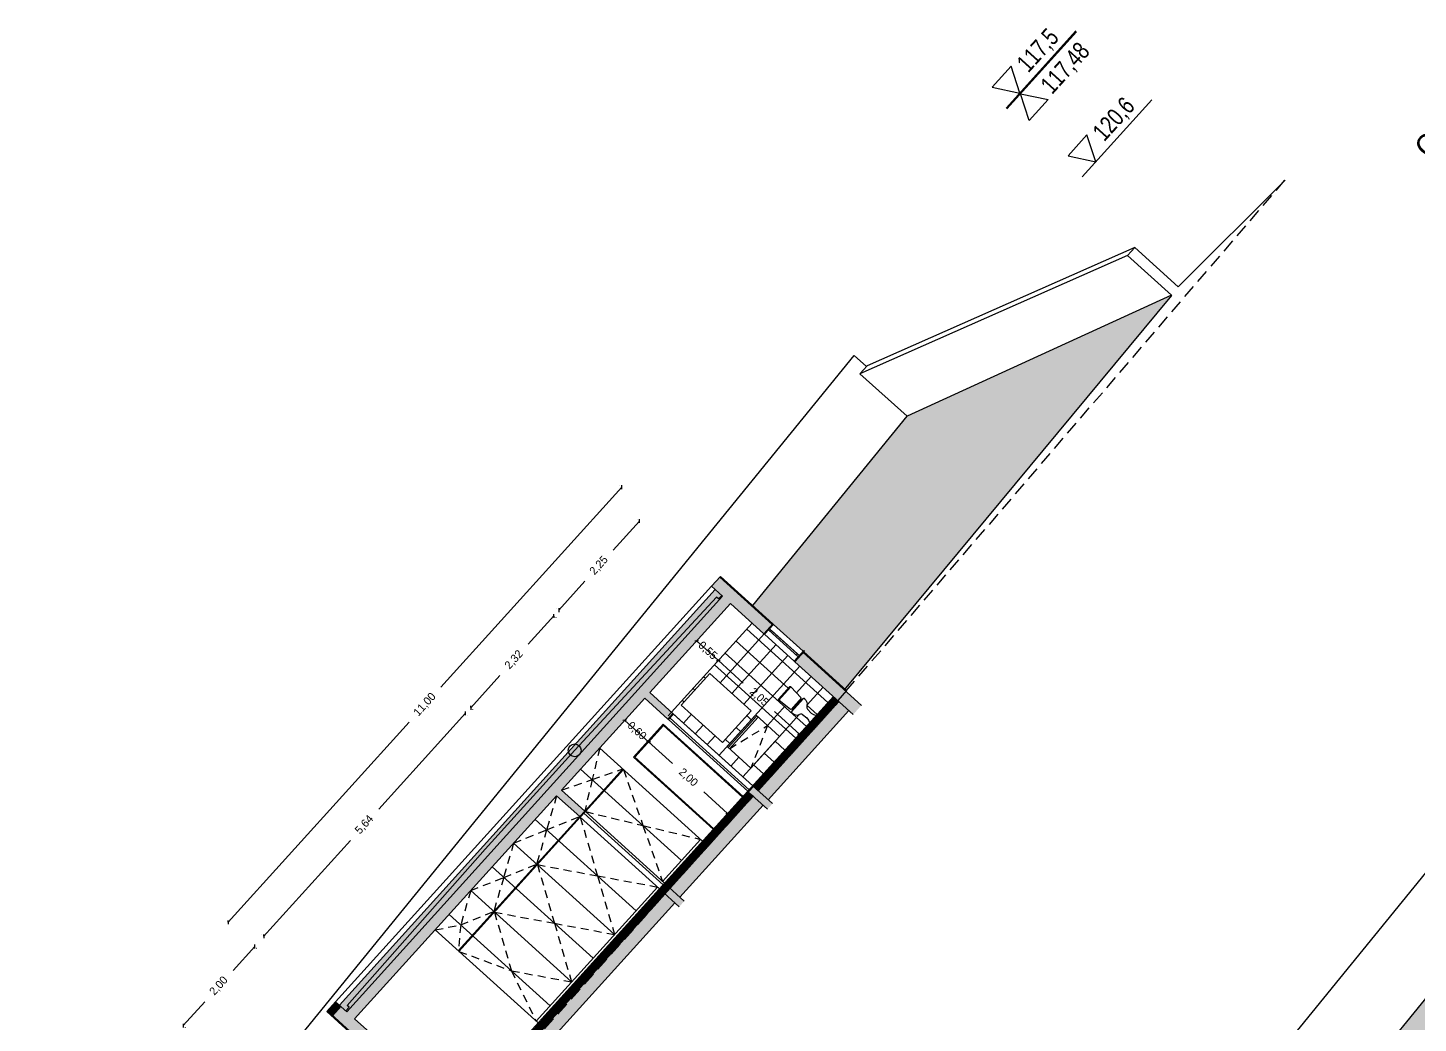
# Model space of a CAD drawing. Extents: x -196763 to -87623, y -65703 to -55832.
# Drawn here: x -87734.68 to -87708.63, y -65652.8 to -65634.15 of the extents above; entities that cross this region are included whole.
import ezdxf

# ---------------------------------------------------------------- set-up
doc = ezdxf.new("R2010")
doc.units = 0
doc.header["$MEASUREMENT"] = 0
doc.header["$PDMODE"] = 34
doc.header["$PDSIZE"] = 0.05
doc.linetypes.add('DASHED', pattern=[70, 50, -20])
doc.linetypes.add('HIDDEN', pattern=[0.375, 0.25, -0.125])
for name, color, linetype in [('0_PROP.aux', 6, 'Continuous'), ('0_PROP.aux.cotas', 30, 'Continuous'), ('0_pROP.aux.legenda', 7, 'Continuous'), ('0_PROP.corte', 10, 'Continuous'), ('0_PROP.corte.vaos', 160, 'Continuous'), ('0_PROP.mob', 19, 'Continuous'), ('0_PROP.trama', 251, 'Continuous'), ('0_PROP.vista1', 251, 'Continuous'), ('0_PROP.vista3', 254, 'Continuous'), ('0_PROP.vista4', 140, 'Continuous'), ('0_PROPfinal', 4, 'Continuous'), ('0_tramas piso0', 7, 'Continuous')]:
    doc.layers.add(name, color=color, linetype=linetype)
doc.styles.add('creativespace', font='GOTHIC.TTF')
doc.dimstyles.new('creativespace', dxfattribs={"dimtxt": 0.15, "dimasz": 0.05, "dimexe": 0.05, "dimexo": 0.05, "dimgap": 0.2, "dimtad": 0, "dimtoh": 1, "dimzin": 1, "dimtxsty": 'creativespace', "dimblk": 'OBLIQUE', "dimcen": 0, "dimclrd": 251, "dimclre": 256, "dimclrt": 30, "dimazin": 3, "dimtfac": 1, "dimtmove": 0, "dimatfit": 3, "dimldrblk": 'OBLIQUE', "dimfxl": 1, "dimlwd": -1, "dimlwe": -1, "dimarcsym": 0})

# ---------------------------------------------------------------- blocks, each defined once
blk = doc.blocks.new('_Oblique')
at = {"color": 0, "linetype": 'ByBlock', "lineweight": -2}
blk.add_line((-0.5, -0.5), (0.5, 0.5), dxfattribs=at)
blk = doc.blocks.new('*D186')
at = {"layer": '0_PROP.aux.cotas', "transparency": 16777216}
blk.add_line((-87723.586, -65642.72), (-87723.586, -65642.72), dxfattribs=at)
at = {"layer": '0_PROP.aux.cotas', "color": 251, "transparency": 16777216}
for p, q in [((-87723.549, -65642.754), (-87726.942, -65646.504)), ((-87730.929, -65650.909), (-87727.536, -65647.159))]:
    blk.add_line(p, q, dxfattribs=at)
at = {"layer": 'DEFPOINTS', "color": 0, "transparency": 16777216}
for p in [(-87723.549, -65642.754), (-87730.929, -65650.909), (-87730.929, -65650.909)]:
    blk.add_point(p, dxfattribs=at)
at = {"layer": '0_PROP.aux.cotas', "color": 251, "transparency": 16777216, "xscale": 0.05, "yscale": 0.05, "zscale": 0.05}
for p, rotation in [((-87723.549, -65642.754), 47.85695784791795), ((-87730.929, -65650.909), 227.856957847918)]:
    blk.add_blockref('_Oblique', p, dxfattribs=dict(at, rotation=rotation))
at = {"layer": '0_PROP.aux.cotas', "color": 30, "transparency": 16777216, "insert": (-87727.239, -65646.831), "char_height": 0.15, "attachment_point": 5, "rotation": 47.857, "style": 'creativespace'}
blk.add_mtext('11,00', dxfattribs=at)
blk = doc.blocks.new('*D187')
at = {"layer": '0_PROP.aux.cotas', "color": 251, "transparency": 16777216}
for p, q in [((-87724.823, -65645.167), (-87725.303, -65645.697)), ((-87726.383, -65646.89), (-87725.834, -65646.283))]:
    blk.add_line(p, q, dxfattribs=at)
at = {"layer": '0_PROP.aux.cotas', "transparency": 16777216}
for p, q in [((-87724.789, -65645.198), (-87724.786, -65645.2)), ((-87726.349, -65646.921), (-87726.346, -65646.924))]:
    blk.add_line(p, q, dxfattribs=at)
at = {"layer": 'DEFPOINTS', "color": 0, "transparency": 16777216}
for p in [(-87724.826, -65645.164), (-87724.823, -65645.167), (-87726.386, -65646.887)]:
    blk.add_point(p, dxfattribs=at)
at = {"layer": '0_PROP.aux.cotas', "color": 251, "transparency": 16777216, "xscale": 0.05, "yscale": 0.05, "zscale": 0.05}
for p, rotation in [((-87724.823, -65645.167), 47.85695784791795), ((-87726.383, -65646.89), 227.856957847918)]:
    blk.add_blockref('_Oblique', p, dxfattribs=dict(at, rotation=rotation))
at = {"layer": '0_PROP.aux.cotas', "color": 30, "transparency": 16777216, "insert": (-87725.568, -65645.99), "char_height": 0.15, "attachment_point": 5, "rotation": 47.857, "style": 'creativespace'}
blk.add_mtext('2,32', dxfattribs=at)
blk = doc.blocks.new('*D188')
at = {"layer": '0_PROP.aux.cotas', "color": 251, "transparency": 16777216}
for p, q in [((-87723.22, -65643.389), (-87723.711, -65643.932)), ((-87724.732, -65645.06), (-87724.241, -65644.517))]:
    blk.add_line(p, q, dxfattribs=at)
at = {"layer": '0_PROP.aux.cotas', "transparency": 16777216}
for p, q in [((-87723.257, -65643.355), (-87723.257, -65643.355)), ((-87724.769, -65645.027), (-87724.769, -65645.027))]:
    blk.add_line(p, q, dxfattribs=at)
at = {"layer": 'DEFPOINTS', "color": 0, "transparency": 16777216}
for p in [(-87723.22, -65643.389), (-87723.22, -65643.389), (-87724.732, -65645.06)]:
    blk.add_point(p, dxfattribs=at)
at = {"layer": '0_PROP.aux.cotas', "color": 251, "transparency": 16777216, "xscale": 0.05, "yscale": 0.05, "zscale": 0.05}
for p, rotation in [((-87723.22, -65643.389), 47.85695784791795), ((-87724.732, -65645.06), 227.856957847918)]:
    blk.add_blockref('_Oblique', p, dxfattribs=dict(at, rotation=rotation))
at = {"layer": '0_PROP.aux.cotas', "color": 30, "transparency": 16777216, "insert": (-87723.976, -65644.225), "char_height": 0.15, "attachment_point": 5, "rotation": 47.857, "style": 'creativespace'}
blk.add_mtext('2,25', dxfattribs=at)
blk = doc.blocks.new('*D189')
at = {"layer": '0_PROP.aux.cotas', "color": 251, "transparency": 16777216}
for p, q in [((-87726.48, -65646.991), (-87728.107, -65648.789)), ((-87730.264, -65651.173), (-87728.637, -65649.375))]:
    blk.add_line(p, q, dxfattribs=at)
at = {"layer": '0_PROP.aux.cotas', "transparency": 16777216}
for p, q in [((-87726.443, -65647.025), (-87726.443, -65647.025)), ((-87730.301, -65651.14), (-87730.301, -65651.14))]:
    blk.add_line(p, q, dxfattribs=at)
at = {"layer": 'DEFPOINTS', "color": 0, "transparency": 16777216}
for p in [(-87726.48, -65646.991), (-87730.264, -65651.173), (-87730.264, -65651.173)]:
    blk.add_point(p, dxfattribs=at)
at = {"layer": '0_PROP.aux.cotas', "color": 251, "transparency": 16777216, "xscale": 0.05, "yscale": 0.05, "zscale": 0.05}
for p, rotation in [((-87726.48, -65646.991), 47.85695784791795), ((-87730.264, -65651.173), 227.856957847918)]:
    blk.add_blockref('_Oblique', p, dxfattribs=dict(at, rotation=rotation))
at = {"layer": '0_PROP.aux.cotas', "color": 30, "transparency": 16777216, "insert": (-87728.372, -65649.082), "char_height": 0.15, "attachment_point": 5, "rotation": 47.857, "style": 'creativespace'}
blk.add_mtext('5,64', dxfattribs=at)
blk = doc.blocks.new('*D194')
at = {"layer": '0_PROP.aux.cotas', "color": 251, "transparency": 16777216}
for p, q in [((-87730.429, -65651.361), (-87730.834, -65651.81)), ((-87731.77, -65652.844), (-87731.366, -65652.397))]:
    blk.add_line(p, q, dxfattribs=at)
at = {"layer": '0_PROP.aux.cotas', "transparency": 16777216}
for p, q in [((-87730.395, -65651.392), (-87730.392, -65651.395)), ((-87731.736, -65652.875), (-87731.733, -65652.877))]:
    blk.add_line(p, q, dxfattribs=at)
at = {"layer": 'DEFPOINTS', "color": 0, "transparency": 16777216}
for p in [(-87730.432, -65651.359), (-87730.429, -65651.361), (-87731.773, -65652.841)]:
    blk.add_point(p, dxfattribs=at)
at = {"layer": '0_PROP.aux.cotas', "color": 251, "transparency": 16777216, "xscale": 0.05, "yscale": 0.05, "zscale": 0.05}
for p, rotation in [((-87730.429, -65651.361), 47.85695784791795), ((-87731.77, -65652.844), 227.856957847918)]:
    blk.add_blockref('_Oblique', p, dxfattribs=dict(at, rotation=rotation))
at = {"layer": '0_PROP.aux.cotas', "color": 30, "transparency": 16777216, "insert": (-87731.1, -65652.103), "char_height": 0.15, "attachment_point": 5, "rotation": 47.857, "style": 'creativespace'}
blk.add_mtext('2,00', dxfattribs=at)
blk = doc.blocks.new('*D195')
at = {"layer": '0_PROP.aux.cotas', "color": 251, "transparency": 16777216}
for p, q in [((-87723.05, -65647.527), (-87722.602, -65647.932)), ((-87721.567, -65648.869), (-87722.015, -65648.463))]:
    blk.add_line(p, q, dxfattribs=at)
at = {"layer": 'DEFPOINTS', "color": 0, "transparency": 16777216}
for p in [(-87723.05, -65647.527), (-87723.05, -65647.527), (-87721.567, -65648.869)]:
    blk.add_point(p, dxfattribs=at)
at = {"layer": '0_PROP.aux.cotas', "color": 251, "transparency": 16777216, "xscale": 0.05, "yscale": 0.05, "zscale": 0.05}
for p, rotation in [((-87723.05, -65647.527), 137.856957847918), ((-87721.567, -65648.869), 317.856957847918)]:
    blk.add_blockref('_Oblique', p, dxfattribs=dict(at, rotation=rotation))
at = {"layer": '0_PROP.aux.cotas', "color": 30, "transparency": 16777216, "insert": (-87722.309, -65648.198), "char_height": 0.15, "attachment_point": 5, "rotation": 317.857, "style": 'creativespace'}
blk.add_mtext('2,00', dxfattribs=at)
blk = doc.blocks.new('*D196')
at = {"layer": '0_PROP.aux.cotas', "color": 251, "transparency": 16777216}
blk.add_line((-87723.05, -65647.527), (-87723.495, -65647.124), dxfattribs=at)
at = {"layer": 'DEFPOINTS', "color": 0, "transparency": 16777216}
for p in [(-87723.495, -65647.124), (-87723.495, -65647.124), (-87723.05, -65647.527)]:
    blk.add_point(p, dxfattribs=at)
at = {"layer": '0_PROP.aux.cotas', "color": 251, "transparency": 16777216, "xscale": 0.05, "yscale": 0.05, "zscale": 0.05}
for p, rotation in [((-87723.495, -65647.124), 137.856957847918), ((-87723.05, -65647.527), 317.856957847918)]:
    blk.add_blockref('_Oblique', p, dxfattribs=dict(at, rotation=rotation))
at = {"layer": '0_PROP.aux.cotas', "color": 30, "transparency": 16777216, "insert": (-87723.272, -65647.325), "char_height": 0.15, "attachment_point": 5, "rotation": 317.857, "style": 'creativespace'}
blk.add_mtext('0,60', dxfattribs=at)
blk = doc.blocks.new('*D197')
at = {"layer": '0_PROP.aux.cotas', "color": 251, "transparency": 16777216}
for p, q in [((-87721.741, -65646.005), (-87721.274, -65646.428)), ((-87720.221, -65647.381), (-87720.688, -65646.958))]:
    blk.add_line(p, q, dxfattribs=at)
at = {"layer": 'DEFPOINTS', "color": 0, "transparency": 16777216}
for p in [(-87721.741, -65646.005), (-87721.741, -65646.005), (-87720.221, -65647.381)]:
    blk.add_point(p, dxfattribs=at)
at = {"layer": '0_PROP.aux.cotas', "color": 251, "transparency": 16777216, "xscale": 0.05, "yscale": 0.05, "zscale": 0.05}
for p, rotation in [((-87721.741, -65646.005), 137.856957847918), ((-87720.221, -65647.381), 317.856957847918)]:
    blk.add_blockref('_Oblique', p, dxfattribs=dict(at, rotation=rotation))
at = {"layer": '0_PROP.aux.cotas', "color": 30, "transparency": 16777216, "insert": (-87720.981, -65646.693), "char_height": 0.15, "attachment_point": 5, "rotation": 317.857, "style": 'creativespace'}
blk.add_mtext('2,05', dxfattribs=at)
blk = doc.blocks.new('*D198')
at = {"layer": '0_PROP.aux.cotas', "color": 251, "transparency": 16777216}
blk.add_line((-87721.741, -65646.005), (-87722.149, -65645.636), dxfattribs=at)
at = {"layer": 'DEFPOINTS', "color": 0, "transparency": 16777216}
for p in [(-87722.149, -65645.636), (-87722.149, -65645.636), (-87721.741, -65646.005)]:
    blk.add_point(p, dxfattribs=at)
at = {"layer": '0_PROP.aux.cotas', "color": 251, "transparency": 16777216, "xscale": 0.05, "yscale": 0.05, "zscale": 0.05}
for p, rotation in [((-87722.149, -65645.636), 137.856957847918), ((-87721.741, -65646.005), 317.856957847918)]:
    blk.add_blockref('_Oblique', p, dxfattribs=dict(at, rotation=rotation))
at = {"layer": '0_PROP.aux.cotas', "color": 30, "transparency": 16777216, "insert": (-87721.945, -65645.821), "char_height": 0.15, "attachment_point": 5, "rotation": 317.857, "style": 'creativespace'}
blk.add_mtext('0,55', dxfattribs=at)

msp = doc.modelspace()

# ---------------------------------------------------------------- hatches: boundary and pattern name
at = {"layer": '0_PROP.trama'}
h = msp.add_hatch(color=256, dxfattribs=at)
h.dxf.hatch_style = 1
h.paths.add_polyline_path([(-87721.715, -65644.441), (-87721.869, -65644.612), (-87721.661, -65644.8), (-87728.705, -65652.584), (-87728.806, -65652.493), (-87728.96, -65652.664), (-87728.427, -65653.146), (-87728.272, -65652.976), (-87728.557, -65652.718), (-87724.773, -65648.536), (-87724.34, -65648.928), (-87724.246, -65648.824), (-87724.679, -65648.432), (-87723.119, -65646.709), (-87722.686, -65647.101), (-87722.592, -65646.997), (-87723.025, -65646.605), (-87721.513, -65644.934), (-87720.887, -65645.5), (-87720.733, -65645.33)])
h.paths.add_polyline_path([(-87719.351, -65646.58), (-87719.505, -65646.751), (-87719.214, -65647.014), (-87719.06, -65646.843)])
h.paths.add_polyline_path([(-87720.152, -65645.855), (-87720.307, -65646.025), (-87719.505, -65646.751), (-87719.351, -65646.58)])
h.paths.add_polyline_path([(-87721.005, -65648.433), (-87721.099, -65648.537), (-87720.821, -65648.789), (-87720.727, -65648.685)])
h.paths.add_polyline_path([(-87721.083, -65648.363), (-87721.177, -65648.467), (-87721.099, -65648.537), (-87721.005, -65648.433)], flags=17)
h.paths.add_polyline_path([(-87722.462, -65650.438), (-87722.556, -65650.542), (-87722.474, -65650.616), (-87722.38, -65650.512)], flags=17)
h.paths.add_polyline_path([(-87722.646, -65650.271), (-87722.739, -65650.376), (-87722.556, -65650.542), (-87722.462, -65650.438)], flags=17)
h.paths.add_polyline_path([(-87726.495, -65654.584), (-87726.661, -65654.771), (-87726.426, -65654.983), (-87726.259, -65654.798)])
at = {"layer": '0_PROP.trama', "linetype": 'Continuous', "transparency": 33554661}
h = msp.add_hatch(dxfattribs=at)
h.set_pattern_fill('ANSI36', scale=0.15, angle=90)
h.set_pattern_definition([(92.856958, (-87993.432527, -65789.233582), (-0.0203621576, 0.0318371669), [0.046875, -0.009375, 0, -0.009375])])
h.paths.add_polyline_path([(-87721.775, -65644.817), (-87721.739, -65644.85), (-87721.679, -65644.784), (-87721.798, -65644.675), (-87724.482, -65647.641), (-87724.434, -65647.685)])
h.paths.add_polyline_path([(-87724.434, -65647.685), (-87724.482, -65647.641), (-87726.159, -65649.494), (-87726.111, -65649.538)])
h.paths.add_polyline_path([(-87726.111, -65649.538), (-87726.159, -65649.494), (-87728.843, -65652.46), (-87728.723, -65652.568), (-87728.663, -65652.501), (-87728.699, -65652.469)])
at = {"layer": '0_PROP.trama', "transparency": 33554541}
h = msp.add_hatch(color=256, dxfattribs=at)
h.dxf.hatch_style = 1
h.paths.add_polyline_path([(-87726.022, -65649.618), (-87726.111, -65649.538), (-87728.699, -65652.469), (-87728.663, -65652.501), (-87728.723, -65652.568), (-87728.705, -65652.584)])
h.paths.add_polyline_path([(-87724.345, -65647.765), (-87724.434, -65647.685), (-87726.111, -65649.538), (-87726.022, -65649.618)])
h.paths.add_polyline_path([(-87721.661, -65644.8), (-87721.679, -65644.784), (-87721.739, -65644.85), (-87721.775, -65644.817), (-87724.434, -65647.685), (-87724.345, -65647.765)])
h = msp.add_hatch(color=256, dxfattribs=at)
h.dxf.hatch_style = 1
h.paths.add_polyline_path([(-87719.481, -65646.772), (-87720.994, -65648.443), (-87720.808, -65648.611), (-87719.296, -65646.94)])
h.paths.add_polyline_path([(-87721.088, -65648.547), (-87722.535, -65650.147), (-87722.646, -65650.271), (-87722.462, -65650.438), (-87720.902, -65648.715)])
h.paths.add_polyline_path([(-87722.739, -65650.376), (-87726.495, -65654.584), (-87726.34, -65654.724), (-87722.556, -65650.542)])
h.paths.add_polyline_path([(-87722.739, -65650.376), (-87722.741, -65650.374), (-87726.526, -65654.557), (-87726.495, -65654.584)])
at = {"layer": '0_PROP.trama'}
h = msp.add_hatch(color=256, dxfattribs=at)
h.dxf.hatch_style = 1
h.paths.add_polyline_path([(-87722.736, -65650.19), (-87722.83, -65650.294), (-87722.741, -65650.374), (-87722.647, -65650.271)])
h = msp.add_hatch(color=256, dxfattribs=at)
h.dxf.hatch_style = 1
h.paths.add_polyline_path([(-87722.646, -65650.271), (-87722.647, -65650.271), (-87722.741, -65650.374), (-87722.739, -65650.376)])
h = msp.add_hatch(color=256, dxfattribs=at)
h.dxf.hatch_style = 1
h.paths.add_polyline_path([(-87728.913, -65652.396), (-87729.067, -65652.566), (-87728.96, -65652.664), (-87728.806, -65652.493)])
at = {"layer": '0_PROPfinal', "linetype": 'Continuous'}
h = msp.add_hatch(dxfattribs=at)
h.set_pattern_fill('ANSI32', scale=0.047)
h.set_pattern_definition([(2.856958, (-87993.432527, -65789.233582), (-0.0008784769, 0.0176030936), []), (2.856958, (-87993.426367, -65789.239156), (-0.0008784769, 0.0176030936), [])])
h.paths.add_polyline_path([(-87719.57, -65646.692), (-87721.083, -65648.363), (-87721.005, -65648.433), (-87719.505, -65646.751)])
h.paths.add_polyline_path([(-87721.177, -65648.467), (-87722.736, -65650.19), (-87722.647, -65650.271), (-87722.535, -65650.147), (-87721.099, -65648.537)])
h.paths.add_polyline_path([(-87721.099, -65648.537), (-87722.535, -65650.147), (-87721.088, -65648.547)])
h.paths.add_polyline_path([(-87719.505, -65646.751), (-87721.005, -65648.433), (-87720.994, -65648.443), (-87719.481, -65646.772)])
h = msp.add_hatch(dxfattribs=at)
h.set_pattern_fill('ANSI32', scale=0.047)
h.set_pattern_definition([(92.856958, (-87782.184158, -65667.41723), (-0.0176030936, -0.000878477), []), (92.856958, (-87782.178583, -65667.411069), (-0.0176030936, -0.000878477), [])])
h.paths.add_polyline_path([(-87723.092, -65650.584), (-87726.614, -65654.476), (-87726.526, -65654.557), (-87723.003, -65650.664)])
h.paths.add_polyline_path([(-87722.83, -65650.294), (-87723.092, -65650.584), (-87723.003, -65650.664), (-87722.741, -65650.374)])
at = {"layer": '0_tramas piso0', "transparency": 33554536}
h = msp.add_hatch(color=55, dxfattribs=at)
h.dxf.hatch_style = 1
h.paths.add_polyline_path([(-87718.204, -65641.427), (-87721.095, -65644.974), (-87720.719, -65645.315), (-87720.707, -65645.325), (-87720.151, -65645.829), (-87720.137, -65645.814), (-87720.125, -65645.825), (-87720.139, -65645.84), (-87719.365, -65646.54), (-87713.242, -65639.162), (-87713.248, -65639.157)])
h = msp.add_hatch(color=55, dxfattribs=at)
h.dxf.hatch_style = 1
h.paths.add_polyline_path([(-87707.492, -65651.12), (-87710.383, -65654.668), (-87708.626, -65656.258), (-87715.686, -65664.703), (-87715.65, -65664.736), (-87709.528, -65658.015), (-87704.114, -65651.859), (-87701.455, -65648.621), (-87701.082, -65648.189)])

# ---------------------------------------------------------------- linework, layer by layer
at = {"layer": '0_PROP.aux', "linetype": 'DASHED', "ltscale": 0.003}
for p, q in [((-87721.534, -65647.655), (-87720.819, -65647.223)), ((-87720.819, -65647.223), (-87721.134, -65648.017))]:
    msp.add_line(p, q, dxfattribs=at)
for points in [[(-87723.965, -65647.643), (-87724.105, -65648.233), (-87723.532, -65648.035)], [(-87723.52, -65648.046), (-87723.154, -65649.094), (-87722.074, -65649.354)], [(-87724.679, -65648.432), (-87724.105, -65648.233), (-87724.246, -65648.824)], [(-87724.773, -65648.536), (-87724.959, -65649.177), (-87724.34, -65648.928)], [(-87724.328, -65648.938), (-87724.007, -65650.038), (-87722.882, -65650.247)], [(-87724.234, -65648.835), (-87723.154, -65649.094), (-87722.788, -65650.143)], [(-87725.578, -65649.426), (-87724.959, -65649.177), (-87725.145, -65649.818)], [(-87725.578, -65649.426), (-87725.764, -65650.066), (-87725.145, -65649.818)], [(-87725.133, -65649.828), (-87724.007, -65650.038), (-87723.687, -65651.137)], [(-87725.133, -65649.828), (-87724.813, -65650.927), (-87723.687, -65651.137)], [(-87726.383, -65650.315), (-87725.764, -65650.066), (-87725.95, -65650.707)], [(-87726.383, -65650.315), (-87726.569, -65650.956), (-87725.95, -65650.707)], [(-87725.938, -65650.718), (-87724.813, -65650.927), (-87724.492, -65652.026)], [(-87725.938, -65650.718), (-87725.618, -65651.817), (-87724.492, -65652.026)], [(-87727.048, -65651.051), (-87726.569, -65650.956), (-87726.615, -65651.442)], [(-87726.603, -65651.453), (-87725.618, -65651.817), (-87725.158, -65652.762)]]:
    msp.add_lwpolyline(points, dxfattribs=at)
at = {"layer": '0_PROP.aux.cotas', "linetype": 'Continuous'}
for p, q in [((-87715.042, -65634.206), (-87716.35, -65635.651)), ((-87715.027, -65634.22), (-87716.335, -65635.664)), ((-87713.619, -65635.495), (-87714.926, -65636.939))]:
    msp.add_line(p, q, dxfattribs=at)
for points in [[(-87716.612, -65635.257), (-87716.094, -65635.369), (-87716.256, -65634.864), (-87716.612, -65635.257)], [(-87715.917, -65635.886), (-87716.079, -65635.382), (-87715.561, -65635.493), (-87715.917, -65635.886)], [(-87715.188, -65636.545), (-87714.67, -65636.657), (-87714.833, -65636.152), (-87715.188, -65636.545)]]:
    msp.add_lwpolyline(points, dxfattribs=at)
at = {"layer": '0_PROP.corte', "color": 5, "linetype": 'HIDDEN'}
msp.add_line((-87719.351, -65646.58), (-87711.122, -65637.001), dxfattribs=at)
at = {"layer": '0_PROP.corte'}
for p, q in [((-87713.122, -65639.001), (-87711.122, -65637.001)), ((-87714.072, -65638.411), (-87713.937, -65638.263)), ((-87713.937, -65638.263), (-87713.122, -65639.001)), ((-87713.248, -65639.157), (-87714.072, -65638.411)), ((-87719.378, -65646.555), (-87713.242, -65639.162)), ((-87721.869, -65644.612), (-87721.701, -65644.426)), ((-87720.733, -65645.33), (-87721.715, -65644.441)), ((-87720.719, -65645.315), (-87721.701, -65644.426)), ((-87728.843, -65652.46), (-87721.798, -65644.675)), ((-87728.705, -65652.584), (-87721.661, -65644.8)), ((-87721.661, -65644.8), (-87721.869, -65644.612)), ((-87721.739, -65644.85), (-87721.775, -65644.817)), ((-87721.679, -65644.784), (-87721.739, -65644.85)), ((-87723.025, -65646.605), (-87721.513, -65644.934)), ((-87720.887, -65645.5), (-87721.513, -65644.934)), ((-87720.152, -65645.855), (-87719.06, -65646.843)), ((-87720.139, -65645.84), (-87719.338, -65646.565)), ((-87720.307, -65646.025), (-87719.214, -65647.014)), ((-87722.592, -65646.997), (-87723.025, -65646.605)), ((-87719.431, -65646.508), (-87719.417, -65646.493)), ((-87719.585, -65646.678), (-87728.139, -65656.13)), ((-87719.57, -65646.692), (-87728.124, -65656.144)), ((-87724.679, -65648.432), (-87723.119, -65646.709)), ((-87722.686, -65647.101), (-87723.119, -65646.709)), ((-87719.481, -65646.772), (-87720.994, -65648.443)), ((-87719.296, -65646.94), (-87720.808, -65648.611)), ((-87724.246, -65648.824), (-87724.679, -65648.432)), ((-87721.177, -65648.467), (-87720.821, -65648.789)), ((-87721.083, -65648.363), (-87720.727, -65648.685)), ((-87728.557, -65652.718), (-87724.773, -65648.536)), ((-87724.34, -65648.928), (-87724.773, -65648.536)), ((-87721.088, -65648.547), (-87722.647, -65650.271)), ((-87720.902, -65648.715), (-87722.462, -65650.438)), ((-87722.83, -65650.294), (-87722.474, -65650.616)), ((-87722.736, -65650.19), (-87722.38, -65650.512)), ((-87722.741, -65650.374), (-87726.526, -65654.557)), ((-87722.556, -65650.542), (-87726.34, -65654.724)), ((-87728.913, -65652.396), (-87729.081, -65652.581)), ((-87728.44, -65653.161), (-87729.081, -65652.581)), ((-87728.427, -65653.146), (-87729.067, -65652.566)), ((-87728.705, -65652.584), (-87728.913, -65652.396)), ((-87728.723, -65652.567), (-87728.663, -65652.501)), ((-87728.663, -65652.501), (-87728.699, -65652.469)), ((-87728.272, -65652.976), (-87728.557, -65652.718))]:
    msp.add_line(p, q, dxfattribs=at)
msp.add_lwpolyline([(-87721.775, -65644.817), (-87724.434, -65647.685), (-87726.111, -65649.538), (-87728.699, -65652.469)], dxfattribs=at)
at = {"layer": '0_PROP.corte', "color": 5, "linetype": 'HIDDEN'}
msp.add_lwpolyline([(-87719.338, -65646.565), (-87728.09, -65656.371)], dxfattribs=at)
at = {"layer": '0_PROP.corte.vaos', "linetype": 'Continuous'}
for p, q in [((-87720.887, -65645.5), (-87720.719, -65645.315)), ((-87720.707, -65645.325), (-87720.719, -65645.315)), ((-87720.875, -65645.511), (-87720.887, -65645.5)), ((-87720.802, -65645.43), (-87720.245, -65645.934)), ((-87720.781, -65645.406), (-87720.224, -65645.91)), ((-87720.765, -65645.463), (-87720.744, -65645.44)), ((-87720.744, -65645.44), (-87720.261, -65645.877)), ((-87720.307, -65646.025), (-87720.125, -65645.825)), ((-87720.137, -65645.814), (-87720.125, -65645.825)), ((-87720.318, -65646.015), (-87720.307, -65646.025)), ((-87720.282, -65645.9), (-87720.261, -65645.877)), ((-87720.282, -65645.9), (-87720.261, -65645.877)), ((-87722.592, -65646.997), (-87722.686, -65647.101)), ((-87722.674, -65647.111), (-87722.686, -65647.101)), ((-87722.58, -65647.008), (-87722.674, -65647.111)), ((-87722.674, -65647.111), (-87721.191, -65648.453)), ((-87722.647, -65647.082), (-87721.165, -65648.424)), ((-87722.58, -65647.008), (-87722.592, -65646.997)), ((-87722.774, -65647.198), (-87723.331, -65647.813)), ((-87722.772, -65647.22), (-87723.309, -65647.813)), ((-87722.774, -65647.198), (-87721.279, -65648.551)), ((-87722.772, -65647.22), (-87721.289, -65648.562)), ((-87723.331, -65647.813), (-87721.836, -65649.166)), ((-87723.309, -65647.813), (-87721.826, -65649.155)), ((-87724.34, -65648.928), (-87724.246, -65648.824)), ((-87724.328, -65648.938), (-87724.34, -65648.928)), ((-87724.328, -65648.938), (-87724.234, -65648.835)), ((-87724.261, -65648.864), (-87722.778, -65650.206)), ((-87724.234, -65648.835), (-87724.246, -65648.824)), ((-87724.234, -65648.835), (-87722.751, -65650.177))]:
    msp.add_line(p, q, dxfattribs=at)
at = {"layer": '0_PROP.mob'}
for p, q in [((-87724.322, -65648.038), (-87722.431, -65649.749)), ((-87724.246, -65648.824), (-87723.532, -65648.035)), ((-87724.234, -65648.835), (-87723.52, -65648.046)), ((-87726.615, -65651.442), (-87724.34, -65648.928)), ((-87726.603, -65651.453), (-87724.328, -65648.938)), ((-87725.175, -65648.981), (-87723.284, -65650.692)), ((-87725.578, -65649.426), (-87723.687, -65651.137)), ((-87722.788, -65650.143), (-87722.074, -65649.354)), ((-87725.98, -65649.871), (-87724.09, -65651.582)), ((-87725.158, -65652.762), (-87722.882, -65650.247)), ((-87726.383, -65650.315), (-87724.492, -65652.026)), ((-87726.786, -65650.76), (-87724.895, -65652.471))]:
    msp.add_line(p, q, dxfattribs=at)
at = {"layer": '0_PROP.trama'}
for p, q in [((-87721.208, -65645.417), (-87719.688, -65646.792)), ((-87721.611, -65645.862), (-87720.091, -65647.237)), ((-87721.41, -65645.639), (-87720.433, -65646.524)), ((-87721.812, -65646.084), (-87720.292, -65647.46)), ((-87722.014, -65646.307), (-87721.981, -65646.336)), ((-87722.215, -65646.529), (-87722.182, -65646.559)), ((-87722.416, -65646.752), (-87722.384, -65646.781)), ((-87722.592, -65646.997), (-87721.097, -65648.35)), ((-87722.58, -65647.008), (-87721.097, -65648.35)), ((-87721.208, -65647.036), (-87721.124, -65647.112)), ((-87720.597, -65647.424), (-87720.229, -65647.017)), ((-87721.409, -65647.258), (-87721.325, -65647.334)), ((-87721.61, -65647.481), (-87721.526, -65647.557)), ((-87720.679, -65647.514), (-87720.494, -65647.682)), ((-87720.88, -65647.737), (-87720.695, -65647.905)), ((-87721.081, -65647.959), (-87720.896, -65648.127))]:
    msp.add_line(p, q, dxfattribs=at)
for points in [[(-87722.679, -65647.042), (-87721.105, -65645.303)], [(-87721.709, -65646.418), (-87720.883, -65645.504)], [(-87721.487, -65646.619), (-87720.66, -65645.705)], [(-87721.728, -65647.779), (-87720.215, -65646.108)], [(-87721.264, -65646.82), (-87720.438, -65645.907)], [(-87720.278, -65646.609), (-87720, -65646.303)], [(-87720.074, -65646.831), (-87719.778, -65646.504)], [(-87720.819, -65647.223), (-87720.48, -65646.847)], [(-87722.395, -65647.175), (-87722.246, -65647.011)], [(-87722.173, -65647.377), (-87722.024, -65647.212)], [(-87721.95, -65647.578), (-87721.801, -65647.413)], [(-87721.283, -65648.182), (-87720.679, -65647.514)], [(-87721.505, -65647.98), (-87721.356, -65647.816)]]:
    msp.add_lwpolyline(points, dxfattribs=at)
at = {"layer": '0_PROP.vista1', "linetype": 'Continuous'}
for p, q in [((-87721.869, -65644.612), (-87728.913, -65652.396)), ((-87722.436, -65646.839), (-87721.899, -65646.246)), ((-87721.126, -65646.945), (-87721.899, -65646.246)), ((-87721.663, -65647.539), (-87722.436, -65646.839)), ((-87720.368, -65646.962), (-87720.146, -65646.716)), ((-87720.193, -65646.746), (-87720.343, -65646.912)), ((-87720.341, -65646.88), (-87720.224, -65646.751)), ((-87720.205, -65646.73), (-87720.19, -65646.743)), ((-87720.076, -65646.846), (-87719.89, -65647.015)), ((-87721.126, -65646.945), (-87721.663, -65647.539)), ((-87721.579, -65647.615), (-87721.042, -65647.021)), ((-87721.02, -65647.042), (-87721.557, -65647.635)), ((-87720.997, -65647.062), (-87721.534, -65647.655)), ((-87720.597, -65647.424), (-87721.042, -65647.021)), ((-87720.597, -65647.424), (-87721.134, -65648.017)), ((-87723.965, -65647.643), (-87722.037, -65649.388)), ((-87721.134, -65648.017), (-87721.579, -65647.615)), ((-87727.048, -65651.051), (-87725.12, -65652.795))]:
    msp.add_line(p, q, dxfattribs=at)
for points in [[(-87720.283, -65646.816), (-87720.341, -65646.88), (-87720.371, -65646.913), (-87720.387, -65646.919), (-87720.609, -65646.747), (-87720.496, -65646.622), (-87720.51, -65646.608), (-87720.617, -65646.728), (-87720.619, -65646.736), (-87720.616, -65646.741), (-87720.609, -65646.747)], [(-87720.283, -65646.816), (-87720.224, -65646.751), (-87720.194, -65646.718), (-87720.19, -65646.702), (-87720.384, -65646.498), (-87720.496, -65646.622), (-87720.51, -65646.608), (-87720.403, -65646.492), (-87720.396, -65646.489), (-87720.39, -65646.491), (-87720.384, -65646.498)], [(-87720.162, -65647.015), (-87720.083, -65647.08), (-87720.054, -65647.121), (-87720.038, -65647.154), (-87720.026, -65647.165)], [(-87720.072, -65646.916), (-87719.999, -65646.988), (-87719.956, -65647.012), (-87719.921, -65647.026), (-87719.909, -65647.037)]]:
    msp.add_lwpolyline(points, dxfattribs=at)
for centre, radius, start, end in [((-87720.248, -65646.994), 0.125, 137.857, 167.6748), ((-87720.332, -65646.889), 0.0127, 137.857, 214.5467), ((-87720.353, -65646.903), 0.0127, 317.857, 34.547), ((-87720.215, -65646.76), 0.0127, 61.1672, 137.857), ((-87720.202, -65646.737), 0.0127, 241.167, 317.857), ((-87720.102, -65646.832), 0.125, 108.0391, 137.857), ((-87720.137, -65646.724), 0.0114, 82.1244, 137.857), ((-87720.14, -65646.741), 0.0287, 47.857, 82.1248), ((-87720.124, -65646.724), 0.00533, 317.857, 47.857), ((-87720.302, -65646.898), 0.25, 31.8171, 43.3463), ((-87720.18, -65646.823), 0.107, 339.9719, 31.8172), ((-87720.024, -65646.881), 0.0598, 159.8658, 216.6614), ((-87720.36, -65646.969), 0.0114, 137.857, 193.5894), ((-87720.343, -65646.965), 0.0287, 193.5891, 227.857), ((-87720.358, -65646.983), 0.00533, 227.857, 317.857), ((-87720.202, -65646.789), 0.25, 232.3676, 243.8968), ((-87720.265, -65646.917), 0.107, 243.8968, 295.742), ((-87720.192, -65647.067), 0.0598, 59.0525, 115.8481)]:
    msp.add_arc(centre, radius, start, end, dxfattribs=at)
at = {"layer": '0_PROP.vista3'}
for p, q in [((-87720.875, -65645.511), (-87720.707, -65645.325)), ((-87720.707, -65645.325), (-87720.151, -65645.829)), ((-87720.875, -65645.511), (-87720.318, -65646.015)), ((-87720.318, -65646.015), (-87720.137, -65645.814))]:
    msp.add_line(p, q, dxfattribs=at)
at = {"layer": '0_PROP.vista4', "linetype": 'Continuous'}
for points in [[(-87713.937, -65638.263), (-87718.953, -65640.479), (-87719.087, -65640.628)], [(-87714.072, -65638.411), (-87719.087, -65640.628)], [(-87713.248, -65639.157), (-87718.204, -65641.427)], [(-87734.682, -65659.316), (-87719.196, -65640.287)], [(-87718.967, -65640.495), (-87719.196, -65640.287)], [(-87718.204, -65641.427), (-87719.087, -65640.628)], [(-87721.095, -65644.974), (-87718.204, -65641.427)], [(-87723.97, -65669.01), (-87708.484, -65649.981)], [(-87710.383, -65654.668), (-87707.492, -65651.12)]]:
    msp.add_lwpolyline(points, dxfattribs=at)
at = {"layer": '0_PROPfinal', "linetype": 'Continuous'}
msp.add_line((-87724.328, -65648.938), (-87722.845, -65650.28), dxfattribs=at)
msp.add_circle((-87724.434, -65647.685), 0.12, dxfattribs=at)

# ---------------------------------------------------------------- texts
at = {"layer": '0_PROP.aux.cotas', "linetype": 'Continuous', "style": 'creativespace', "width": 0.8}
for s, p in [('117,5', (-87715.933, -65635.004)), ('117,48', (-87715.487, -65635.408)), ('120,6', (-87714.51, -65636.292))]:
    msp.add_text(s, height=0.331, rotation=47.833, dxfattribs=at).set_placement(p)
at = {"layer": '0_pROP.aux.legenda', "insert": (-87708.733, -65636.35), "char_height": 0.4, "width": 4.74812, "attachment_point": 1, "rotation": 47.857, "style": 'creativespace'}
msp.add_mtext('CORTE B', dxfattribs=at)

# ---------------------------------------------------------------- dimensions: what is measured, and where the dimension line sits
at = {"layer": '0_PROP.aux.cotas'}
for p1, p2, picture, middle in [((-87723.549, -65642.754), (-87730.929, -65650.909), '*D186', (-87727.239, -65646.831)), ((-87724.732, -65645.06), (-87723.22, -65643.389), '*D188', (-87723.976, -65644.225)), ((-87726.48, -65646.991), (-87730.264, -65651.173), '*D189', (-87728.372, -65649.082))]:
    dim = msp.add_aligned_dim(p1=p1, p2=p2, distance=0, dimstyle='creativespace', dxfattribs=at)
    dim.commit()
    dim.dimension.update_dxf_attribs({"geometry": picture, "text_midpoint": middle})
for base, p1, p2, angle, picture, middle, dimtype in [((-87724.823, -65645.167), (-87726.386, -65646.887), (-87724.826, -65645.164), 47.857, '*D187', (-87725.568, -65645.99), 161), ((-87722.149, -65645.636), (-87721.741, -65646.005), (-87722.149, -65645.636), 317.857, '*D198', (-87721.945, -65645.821), 160), ((-87723.495, -65647.124), (-87723.05, -65647.527), (-87723.495, -65647.124), 317.857, '*D196', (-87723.272, -65647.325), 160), ((-87730.429, -65651.361), (-87731.773, -65652.841), (-87730.432, -65651.359), 47.857, '*D194', (-87731.1, -65652.103), 161)]:
    dim = msp.add_linear_dim(base=base, p1=p1, p2=p2, angle=angle, dimstyle='creativespace', dxfattribs=at)
    dim.commit()
    dim.dimension.update_dxf_attribs({"geometry": picture, "text_midpoint": middle, "dimtype": dimtype})
for base, p1, p2, picture, middle in [((-87721.741, -65646.005), (-87720.221, -65647.381), (-87721.741, -65646.005), '*D197', (-87720.981, -65646.693)), ((-87723.05, -65647.527), (-87721.567, -65648.869), (-87723.05, -65647.527), '*D195', (-87722.309, -65648.198))]:
    dim = msp.add_linear_dim(base=base, p1=p1, p2=p2, angle=317.857, dimstyle='creativespace', dxfattribs=at)
    dim.commit()
    dim.dimension.update_dxf_attribs({"geometry": picture, "text_midpoint": middle})

doc.saveas('drawing.dxf')
